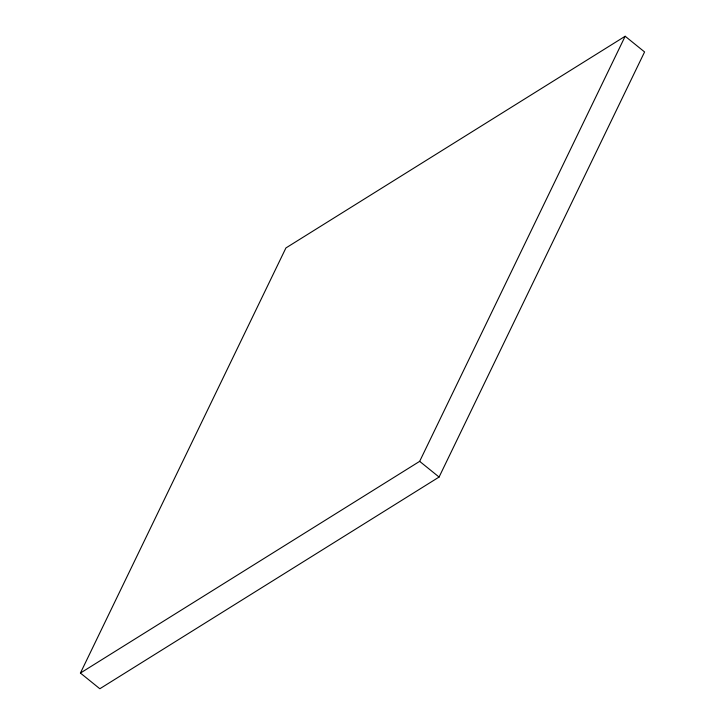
<?xml version="1.0" encoding="UTF-8"?>
<svg xmlns="http://www.w3.org/2000/svg" width="725" height="725" viewBox="0 0 725 725"><rect width="100%" height="100%" fill="white"/><g stroke="black" fill="none" stroke-linecap="round" stroke-linejoin="round"><path stroke-width="1.09" d="M80.421 673.054L285.922 247.95L625.168 36.25L644.579 51.946L439.078 477.05L99.832 688.75L80.421 673.054L419.657 461.354L625.168 36.25M419.657 461.354L439.078 477.05"/></g></svg>
